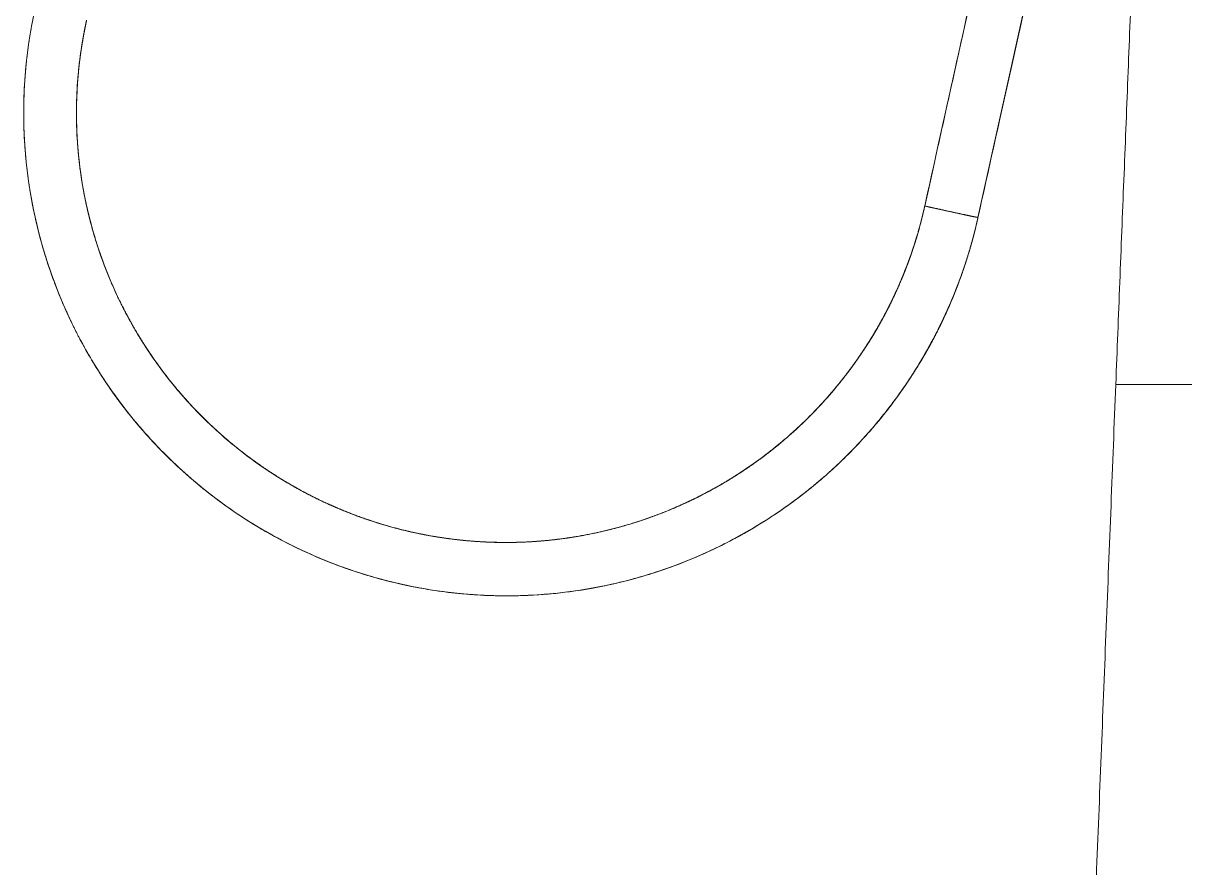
# Model space of a CAD drawing. Extents: x 5217 to 6345, y 0 to 827.
# Drawn here: x 5982.22 to 5993.04, y 427.13 to 435 of the extents above; entities that cross this region are included whole.
import ezdxf

# ---------------------------------------------------------------- set-up
doc = ezdxf.new("R2010")
doc.units = 0
doc.header["$LTSCALE"] = 30
doc.header["$MEASUREMENT"] = 0
doc.linetypes.add('HIDDEN2', pattern=[4.7625, 3.175, -1.5875])
doc.layers.add('1', color=7, linetype='CONTINUOUS')
doc.layers.add('2', color=1, linetype='HIDDEN2')

msp = doc.modelspace()

# ---------------------------------------------------------------- linework, layer by layer
at = {"layer": '1', "color": 7, "linetype": 'Continuous', "lineweight": 18}
msp.add_line((5991.114, 433.193), (5992.396, 438.974), dxfattribs=at)
msp.add_line((5991.114, 433.193), (5992.396, 438.974), dxfattribs=at)
msp.add_ellipse((5990.626, 433.301), major_axis=(-0.488, 0.108), ratio=0.008727, start_param=3.111371, end_param=3.137818, dxfattribs=at)
msp.add_ellipse((5990.626, 433.301), major_axis=(-0.488, 0.108), ratio=0.008727, start_param=3.111371, end_param=3.137818, dxfattribs=at)
for points, degree in [([(5990.618, 433.3), (5991.899, 439.08)], 1), ([(5991.899, 439.08), (5991.472, 437.153), (5991.045, 435.226), (5990.618, 433.3)], 3), ([(5991.899, 439.08), (5990.618, 433.299)], 1), ([(5990.618, 433.299), (5991.045, 435.226), (5991.472, 437.153), (5991.899, 439.08)], 3), ([(5991.899, 439.08), (5990.618, 433.299)], 1), ([(5990.618, 433.3), (5991.899, 439.08)], 1), ([(5990.618, 433.299), (5991.045, 435.226), (5991.472, 437.153), (5991.899, 439.08)], 3), ([(5991.899, 439.08), (5991.472, 437.153), (5991.045, 435.226), (5990.618, 433.3)], 3), ([(5992.396, 438.974), (5991.114, 433.193)], 1), ([(5992.396, 438.974), (5991.969, 437.047), (5991.542, 435.12), (5991.114, 433.193)], 3), ([(5992.396, 438.974), (5991.969, 437.047), (5991.542, 435.12), (5991.114, 433.193)], 3), ([(5992.396, 438.974), (5991.114, 433.193)], 1), ([(5982.299, 435.003), (5982.308, 435.049), (5982.317, 435.095), (5982.328, 435.141)], 3), ([(5982.328, 435.141), (5982.317, 435.095), (5982.308, 435.049), (5982.299, 435.003)], 3), ([(5982.807, 435.03), (5982.794, 434.969), (5982.782, 434.908)], 2)]:
    msp.add_open_spline(points, degree=degree, dxfattribs=at)
for points, degree, knots in [([(5982.328, 435.141), (5982.284, 434.945), (5982.223, 434.546), (5982.213, 433.941), (5982.284, 433.343), (5982.43, 432.769), (5982.644, 432.235), (5982.922, 431.732), (5983.279, 431.246), (5983.739, 430.774), (5984.313, 430.341), (5984.99, 429.989), (5985.603, 429.795), (5986.15, 429.696), (5986.672, 429.653), (5987.374, 429.691), (5988.241, 429.893), (5988.865, 430.193), (5989.216, 430.422), (5989.291, 430.473), (5989.365, 430.525), (5989.437, 430.579), (5989.508, 430.634), (5989.577, 430.689), (5989.645, 430.746), (5989.711, 430.804), (5989.776, 430.862), (5989.839, 430.922), (5989.9, 430.982), (5989.96, 431.043), (5990.018, 431.104), (5990.075, 431.166), (5990.13, 431.229), (5990.183, 431.292), (5990.235, 431.356), (5990.285, 431.42), (5990.334, 431.484), (5990.381, 431.548), (5990.426, 431.613), (5990.47, 431.678), (5990.512, 431.743), (5990.553, 431.808), (5990.593, 431.873), (5990.631, 431.939), (5990.667, 432.004), (5990.702, 432.069), (5990.736, 432.134), (5990.768, 432.199), (5990.799, 432.263), (5990.828, 432.328), (5990.856, 432.392), (5990.883, 432.456), (5990.909, 432.52), (5990.933, 432.583), (5990.956, 432.646), (5990.978, 432.708), (5990.999, 432.771), (5991.018, 432.832), (5991.037, 432.894), (5991.054, 432.954), (5991.071, 433.015), (5991.086, 433.075), (5991.101, 433.134), (5991.11, 433.174), (5991.114, 433.193)], 3, [0, 0, 0, 0, 0.042622, 0.0855, 0.128146, 0.170078, 0.210847, 0.250062, 0.291778, 0.338513, 0.389532, 0.443788, 0.499978, 0.525084, 0.561768, 0.61106, 0.673763, 0.749812, 0.756295, 0.762743, 0.769156, 0.775531, 0.781868, 0.788166, 0.794423, 0.800639, 0.806812, 0.812942, 0.819027, 0.825067, 0.83106, 0.837007, 0.842906, 0.848756, 0.854558, 0.86031, 0.866011, 0.871662, 0.877262, 0.88281, 0.888306, 0.89375, 0.899141, 0.904479, 0.909764, 0.914996, 0.920174, 0.925298, 0.930369, 0.935386, 0.940349, 0.945258, 0.950113, 0.954915, 0.959662, 0.964357, 0.968997, 0.973585, 0.978119, 0.9826, 0.987029, 0.991405, 0.995728, 1, 1, 1, 1]), ([(5982.807, 435.03), (5982.751, 434.774), (5982.719, 434.513), (5982.711, 434.143), (5982.713, 434.035), (5982.72, 433.927)], 3, [0, 0, 0, 0, 0.707339, 0.707339, 1, 1, 1, 1]), ([(5982.807, 435.03), (5982.725, 434.657), (5982.714, 434.275), (5982.704, 433.889), (5982.767, 433.507), (5982.833, 433.11), (5982.978, 432.733), (5983.125, 432.349), (5983.571, 431.654), (5983.862, 431.359), (5984.146, 431.07), (5984.483, 430.844), (5984.806, 430.627), (5985.166, 430.476), (5985.505, 430.333), (5985.865, 430.255), (5986.222, 430.178), (5986.588, 430.166), (5986.975, 430.154), (5987.358, 430.217), (5987.756, 430.282), (5988.134, 430.425), (5988.519, 430.572), (5989.215, 431.016), (5989.51, 431.305), (5989.799, 431.588), (5990.026, 431.924), (5990.244, 432.245), (5990.396, 432.604), (5990.539, 432.941), (5990.618, 433.3)], 2, [0, 0, 0, 0.0625, 0.0625, 0.125, 0.125, 0.1875, 0.1875, 0.25, 0.3125, 0.3125, 0.375, 0.375, 0.4375, 0.4375, 0.5, 0.5, 0.5625, 0.5625, 0.625, 0.625, 0.6875, 0.6875, 0.75, 0.8125, 0.8125, 0.875, 0.875, 0.9375, 0.9375, 1, 1, 1]), ([(5990.618, 433.3), (5990.616, 433.29), (5990.611, 433.27), (5990.604, 433.24), (5990.597, 433.21), (5990.59, 433.18), (5990.581, 433.149), (5990.573, 433.117), (5990.564, 433.085), (5990.555, 433.053), (5990.545, 433.02), (5990.535, 432.986), (5990.525, 432.953), (5990.514, 432.918), (5990.502, 432.884), (5990.49, 432.849), (5990.478, 432.813), (5990.464, 432.777), (5990.451, 432.741), (5990.437, 432.704), (5990.422, 432.667), (5990.407, 432.63), (5990.391, 432.592), (5990.374, 432.553), (5990.357, 432.515), (5990.339, 432.476), (5990.32, 432.436), (5990.301, 432.397), (5990.281, 432.357), (5990.26, 432.316), (5990.239, 432.276), (5990.217, 432.235), (5990.194, 432.194), (5990.17, 432.152), (5990.145, 432.11), (5990.12, 432.069), (5990.093, 432.026), (5990.066, 431.984), (5990.038, 431.942), (5990.009, 431.899), (5989.98, 431.856), (5989.949, 431.813), (5989.917, 431.77), (5989.885, 431.727), (5989.851, 431.684), (5989.817, 431.641), (5989.781, 431.598), (5989.745, 431.555), (5989.707, 431.512), (5989.669, 431.469), (5989.629, 431.427), (5989.589, 431.384), (5989.547, 431.341), (5989.504, 431.299), (5989.46, 431.257), (5989.416, 431.216), (5989.37, 431.174), (5989.323, 431.133), (5989.275, 431.092), (5989.226, 431.052), (5989.175, 431.012), (5989.124, 430.973), (5989.072, 430.934), (5989.019, 430.896), (5988.964, 430.858), (5988.909, 430.821), (5988.852, 430.784), (5988.794, 430.748), (5988.736, 430.713), (5988.676, 430.679), (5988.616, 430.646), (5988.554, 430.613), (5988.492, 430.581), (5988.428, 430.551), (5988.364, 430.521), (5988.298, 430.492), (5988.232, 430.464), (5988.165, 430.437), (5988.097, 430.411), (5988.029, 430.387), (5987.959, 430.363), (5987.889, 430.341), (5987.819, 430.32), (5987.747, 430.3), (5987.675, 430.282), (5987.602, 430.264), (5987.529, 430.248), (5987.455, 430.234), (5987.381, 430.22), (5987.306, 430.208), (5987.231, 430.198), (5987.156, 430.189), (5987.08, 430.181), (5987.004, 430.175), (5986.928, 430.17), (5986.852, 430.166), (5986.775, 430.165), (5986.699, 430.164), (5986.622, 430.165), (5986.546, 430.168), (5986.469, 430.172), (5986.393, 430.177), (5986.317, 430.184), (5986.241, 430.192), (5986.165, 430.202), (5986.09, 430.213), (5986.015, 430.226), (5985.94, 430.24), (5985.733, 430.282), (5985.391, 430.378), (5984.927, 430.573), (5984.475, 430.835), (5984.051, 431.162), (5983.667, 431.552), (5983.448, 431.846), (5983.348, 432.001), (5983.348, 432.002), (5983.347, 432.004), (5983.345, 432.006), (5983.343, 432.009), (5983.341, 432.012), (5983.339, 432.016), (5983.336, 432.021), (5983.333, 432.026), (5983.329, 432.032), (5983.325, 432.038), (5983.32, 432.045), (5983.316, 432.053), (5983.311, 432.061), (5983.305, 432.07), (5983.299, 432.08), (5983.293, 432.09), (5983.286, 432.101), (5983.28, 432.112), (5983.272, 432.124), (5983.265, 432.137), (5983.257, 432.15), (5983.249, 432.164), (5983.24, 432.179), (5983.232, 432.194), (5983.223, 432.211), (5983.213, 432.227), (5983.204, 432.245), (5983.194, 432.263), (5983.184, 432.281), (5983.174, 432.301), (5983.163, 432.321), (5983.152, 432.342), (5983.141, 432.363), (5983.13, 432.386), (5983.119, 432.409), (5983.107, 432.432), (5983.096, 432.457), (5983.084, 432.482), (5983.072, 432.507), (5983.06, 432.534), (5983.048, 432.561), (5983.036, 432.589), (5983.024, 432.618), (5983.012, 432.648), (5982.999, 432.678), (5982.987, 432.709), (5982.975, 432.74), (5982.963, 432.773), (5982.951, 432.806), (5982.938, 432.84), (5982.926, 432.875), (5982.915, 432.91), (5982.903, 432.946), (5982.891, 432.983), (5982.88, 433.021), (5982.868, 433.059), (5982.857, 433.098), (5982.847, 433.138), (5982.836, 433.179), (5982.826, 433.22), (5982.816, 433.262), (5982.806, 433.305), (5982.797, 433.349), (5982.788, 433.393), (5982.779, 433.438), (5982.771, 433.483), (5982.763, 433.529), (5982.756, 433.576), (5982.749, 433.624), (5982.743, 433.672), (5982.737, 433.72), (5982.732, 433.77), (5982.727, 433.82), (5982.723, 433.87), (5982.72, 433.921), (5982.717, 433.973), (5982.715, 434.025), (5982.713, 434.078), (5982.713, 434.131), (5982.713, 434.185), (5982.713, 434.239), (5982.715, 434.293), (5982.717, 434.348), (5982.72, 434.404), (5982.723, 434.459), (5982.728, 434.515), (5982.733, 434.571), (5982.739, 434.628), (5982.746, 434.685), (5982.754, 434.742), (5982.763, 434.799), (5982.773, 434.857), (5982.783, 434.914), (5982.795, 434.972), (5982.803, 435.01), (5982.807, 435.03)], 3, [0, 0, 0, 0, 0.002386, 0.004814, 0.007284, 0.009796, 0.012351, 0.014949, 0.01759, 0.020274, 0.023002, 0.025774, 0.028591, 0.031452, 0.034358, 0.037309, 0.040305, 0.043347, 0.046435, 0.04957, 0.05275, 0.055977, 0.059252, 0.062573, 0.065941, 0.069358, 0.072822, 0.076333, 0.079893, 0.083502, 0.087159, 0.090864, 0.094618, 0.098421, 0.102273, 0.106174, 0.110125, 0.114124, 0.118173, 0.122271, 0.126419, 0.130616, 0.134862, 0.139157, 0.143502, 0.147895, 0.152338, 0.156829, 0.161369, 0.165958, 0.170594, 0.175279, 0.180011, 0.184791, 0.189618, 0.194492, 0.199412, 0.204378, 0.209389, 0.214445, 0.219546, 0.224691, 0.229879, 0.23511, 0.240382, 0.245697, 0.251052, 0.256446, 0.26188, 0.267352, 0.272862, 0.278408, 0.28399, 0.289607, 0.295257, 0.30094, 0.306654, 0.312399, 0.318174, 0.323977, 0.329807, 0.335663, 0.341543, 0.347447, 0.353373, 0.35932, 0.365287, 0.371272, 0.377274, 0.383291, 0.389322, 0.395366, 0.401422, 0.407487, 0.413561, 0.419641, 0.425728, 0.431818, 0.437911, 0.444005, 0.450099, 0.456192, 0.462281, 0.468366, 0.474445, 0.480516, 0.486579, 0.492631, 0.498672, 0.537055, 0.57711, 0.618617, 0.661286, 0.70477, 0.74868, 0.748709, 0.748795, 0.748939, 0.74914, 0.749399, 0.749716, 0.750089, 0.750521, 0.75101, 0.751556, 0.75216, 0.752822, 0.753541, 0.754317, 0.755151, 0.756043, 0.756992, 0.757998, 0.759062, 0.760183, 0.761362, 0.762598, 0.763892, 0.765242, 0.766651, 0.768116, 0.769639, 0.771219, 0.772856, 0.774551, 0.776302, 0.77811, 0.779976, 0.781898, 0.783877, 0.785912, 0.788005, 0.790153, 0.792358, 0.794619, 0.796937, 0.79931, 0.801739, 0.804223, 0.806763, 0.809358, 0.812008, 0.814713, 0.817473, 0.820286, 0.823154, 0.826075, 0.82905, 0.832078, 0.835159, 0.838292, 0.841477, 0.844713, 0.848001, 0.85134, 0.854729, 0.858168, 0.861656, 0.865194, 0.868779, 0.872413, 0.876093, 0.879821, 0.883594, 0.887413, 0.891276, 0.895183, 0.899134, 0.903127, 0.907162, 0.911239, 0.915355, 0.919511, 0.923705, 0.927937, 0.932206, 0.936511, 0.940851, 0.945225, 0.949632, 0.954072, 0.958542, 0.963042, 0.967572, 0.972129, 0.976713, 0.981323, 0.985958, 0.990617, 0.995298, 1, 1, 1, 1]), ([(5982.299, 435.003), (5982.297, 434.992), (5982.293, 434.971), (5982.288, 434.939), (5982.282, 434.907), (5982.277, 434.875), (5982.272, 434.843), (5982.267, 434.811), (5982.263, 434.778), (5982.258, 434.746), (5982.254, 434.713), (5982.25, 434.681), (5982.247, 434.648), (5982.243, 434.616), (5982.24, 434.583), (5982.237, 434.55), (5982.235, 434.517), (5982.232, 434.485), (5982.23, 434.452), (5982.228, 434.419), (5982.226, 434.386), (5982.225, 434.353), (5982.224, 434.32), (5982.223, 434.287), (5982.222, 434.254), (5982.221, 434.221), (5982.221, 434.188), (5982.221, 434.154), (5982.221, 434.121), (5982.222, 434.088), (5982.222, 434.055), (5982.223, 434.022), (5982.225, 433.989), (5982.226, 433.955), (5982.228, 433.922), (5982.23, 433.889), (5982.232, 433.856), (5982.234, 433.823), (5982.237, 433.79), (5982.24, 433.756), (5982.243, 433.723), (5982.246, 433.69), (5982.25, 433.657), (5982.254, 433.624), (5982.258, 433.591), (5982.262, 433.558), (5982.267, 433.525), (5982.272, 433.492), (5982.277, 433.459), (5982.282, 433.427), (5982.288, 433.394), (5982.294, 433.361), (5982.3, 433.329), (5982.306, 433.296), (5982.313, 433.263), (5982.32, 433.231), (5982.327, 433.198), (5982.334, 433.166), (5982.341, 433.134), (5982.349, 433.102), (5982.357, 433.069), (5982.365, 433.037), (5982.374, 433.005), (5982.382, 432.974), (5982.391, 432.942), (5982.4, 432.91), (5982.41, 432.878), (5982.419, 432.847), (5982.429, 432.815), (5982.439, 432.784), (5982.449, 432.753), (5982.46, 432.722), (5982.47, 432.691), (5982.481, 432.66), (5982.492, 432.629), (5982.504, 432.598), (5982.515, 432.568), (5982.527, 432.537), (5982.539, 432.507), (5982.551, 432.476), (5982.563, 432.446), (5982.576, 432.416), (5982.588, 432.386), (5982.601, 432.357), (5982.615, 432.327), (5982.628, 432.298), (5982.641, 432.268), (5982.655, 432.239), (5982.669, 432.21), (5982.683, 432.181), (5982.697, 432.152), (5982.712, 432.124), (5982.726, 432.095), (5982.741, 432.067), (5982.756, 432.039), (5982.771, 432.011), (5982.787, 431.983), (5982.802, 431.955), (5982.818, 431.928), (5982.834, 431.9), (5982.85, 431.873), (5982.866, 431.846), (5982.882, 431.819), (5982.899, 431.792), (5982.916, 431.766), (5982.932, 431.739), (5982.949, 431.713), (5982.966, 431.687), (5983.026, 431.597), (5983.136, 431.443), (5983.309, 431.229), (5983.504, 431.017), (5983.722, 430.808), (5983.963, 430.607), (5984.226, 430.417), (5984.511, 430.243), (5984.814, 430.086), (5985.135, 429.951), (5985.47, 429.84), (5985.747, 429.771), (5985.974, 429.728), (5986.161, 429.7), (5986.391, 429.677), (5986.666, 429.664), (5986.987, 429.67), (5987.355, 429.706), (5987.767, 429.783), (5988.217, 429.913), (5988.695, 430.111), (5989.037, 430.303), (5989.244, 430.44), (5989.318, 430.492), (5989.39, 430.544), (5989.461, 430.597), (5989.531, 430.652), (5989.599, 430.707), (5989.666, 430.764), (5989.731, 430.821), (5989.794, 430.879), (5989.856, 430.938), (5989.916, 430.998), (5989.975, 431.059), (5990.032, 431.12), (5990.088, 431.181), (5990.142, 431.243), (5990.195, 431.306), (5990.246, 431.369), (5990.295, 431.432), (5990.343, 431.496), (5990.389, 431.56), (5990.434, 431.624), (5990.477, 431.689), (5990.519, 431.753), (5990.559, 431.818), (5990.598, 431.882), (5990.635, 431.947), (5990.671, 432.012), (5990.706, 432.076), (5990.739, 432.141), (5990.771, 432.205), (5990.801, 432.269), (5990.83, 432.333), (5990.858, 432.397), (5990.885, 432.46), (5990.91, 432.524), (5990.934, 432.587), (5990.957, 432.649), (5990.979, 432.711), (5991, 432.773), (5991.019, 432.834), (5991.037, 432.895), (5991.055, 432.956), (5991.071, 433.016), (5991.086, 433.075), (5991.101, 433.134), (5991.11, 433.174), (5991.114, 433.193)], 3, [0, 0, 0, 0, 0.002316, 0.004636, 0.006958, 0.009283, 0.01161, 0.01394, 0.016273, 0.018608, 0.020945, 0.023285, 0.025627, 0.027971, 0.030318, 0.032666, 0.035017, 0.037369, 0.039723, 0.042079, 0.044437, 0.046796, 0.049157, 0.05152, 0.053884, 0.056249, 0.058615, 0.060983, 0.063352, 0.065722, 0.068093, 0.070464, 0.072837, 0.075211, 0.077585, 0.079959, 0.082335, 0.08471, 0.087086, 0.089463, 0.091839, 0.094216, 0.096593, 0.09897, 0.101347, 0.103724, 0.1061, 0.108477, 0.110853, 0.113228, 0.115603, 0.117977, 0.120351, 0.122724, 0.125096, 0.127468, 0.129838, 0.132207, 0.134576, 0.136943, 0.139308, 0.141673, 0.144036, 0.146397, 0.148757, 0.151116, 0.153473, 0.155827, 0.158181, 0.160532, 0.162881, 0.165228, 0.167573, 0.169916, 0.172256, 0.174595, 0.17693, 0.179264, 0.181595, 0.183923, 0.186248, 0.188571, 0.190891, 0.193208, 0.195522, 0.197833, 0.200141, 0.202446, 0.204748, 0.207046, 0.209341, 0.211633, 0.213921, 0.216206, 0.218487, 0.220764, 0.223038, 0.225308, 0.227574, 0.229837, 0.232095, 0.234349, 0.2366, 0.238846, 0.241088, 0.243326, 0.245559, 0.247789, 0.250013, 0.268627, 0.288277, 0.308917, 0.330488, 0.352916, 0.376117, 0.399993, 0.424436, 0.44933, 0.474549, 0.499998, 0.510536, 0.523978, 0.540444, 0.560069, 0.582991, 0.609336, 0.639204, 0.67264, 0.709607, 0.749957, 0.756416, 0.762842, 0.769233, 0.775587, 0.781904, 0.788182, 0.79442, 0.800617, 0.806773, 0.812886, 0.818955, 0.82498, 0.830959, 0.836893, 0.84278, 0.848619, 0.85441, 0.860153, 0.865846, 0.87149, 0.877083, 0.882626, 0.888118, 0.893559, 0.898948, 0.904285, 0.909571, 0.914803, 0.919984, 0.925111, 0.930186, 0.935208, 0.940178, 0.945094, 0.949958, 0.954769, 0.959527, 0.964232, 0.968885, 0.973486, 0.978034, 0.982531, 0.986975, 0.991368, 0.99571, 1, 1, 1, 1]), ([(5990.618, 433.3), (5990.593, 433.186), (5990.562, 433.071), (5990.489, 432.841), (5990.447, 432.726), (5990.35, 432.496), (5990.296, 432.382), (5990.175, 432.157), (5990.108, 432.046), (5989.962, 431.828), (5989.883, 431.722), (5989.714, 431.517), (5989.623, 431.417), (5989.431, 431.227), (5989.33, 431.137), (5989.118, 430.966), (5989.008, 430.885), (5988.779, 430.736), (5988.66, 430.668), (5988.418, 430.543), (5988.294, 430.488), (5988.042, 430.389), (5987.914, 430.347), (5987.657, 430.275), (5987.527, 430.246), (5987.268, 430.201), (5987.139, 430.185), (5986.883, 430.166), (5986.756, 430.163), (5986.506, 430.168), (5986.383, 430.176), (5986.142, 430.203), (5986.024, 430.222), (5985.88, 430.252), (5985.852, 430.258), (5985.795, 430.271), (5985.709, 430.292), (5985.623, 430.315), (5985.451, 430.367), (5985.335, 430.407), (5985.106, 430.499), (5984.991, 430.552), (5984.765, 430.669), (5984.653, 430.733), (5984.434, 430.874), (5984.327, 430.951), (5984.119, 431.117), (5984.018, 431.205), (5983.825, 431.393), (5983.733, 431.493), (5983.558, 431.701), (5983.476, 431.811), (5983.323, 432.037), (5983.252, 432.154), (5983.123, 432.394), (5983.065, 432.517), (5982.962, 432.768), (5982.917, 432.895), (5982.841, 433.152), (5982.809, 433.282), (5982.76, 433.54), (5982.741, 433.67), (5982.718, 433.927), (5982.712, 434.054), (5982.713, 434.306), (5982.72, 434.43), (5982.743, 434.673), (5982.76, 434.792), (5982.782, 434.908)], 3, [0, 0, 0, 0, 0.03125, 0.03125, 0.0625, 0.0625, 0.09375, 0.09375, 0.125, 0.125, 0.15625, 0.15625, 0.1875, 0.1875, 0.21875, 0.21875, 0.25, 0.25, 0.28125, 0.28125, 0.3125, 0.3125, 0.34375, 0.34375, 0.375, 0.375, 0.40625, 0.40625, 0.4375, 0.4375, 0.46875, 0.46875, 0.5, 0.5, 0.507812, 0.507812, 0.515625, 0.53125, 0.53125, 0.5625, 0.5625, 0.59375, 0.59375, 0.625, 0.625, 0.65625, 0.65625, 0.6875, 0.6875, 0.71875, 0.71875, 0.75, 0.75, 0.78125, 0.78125, 0.8125, 0.8125, 0.84375, 0.84375, 0.875, 0.875, 0.90625, 0.90625, 0.9375, 0.9375, 0.96875, 0.96875, 1, 1, 1, 1]), ([(5982.782, 434.908), (5982.715, 434.55), (5982.713, 434.186), (5982.711, 433.801), (5982.782, 433.422), (5982.857, 433.028), (5983.008, 432.656), (5983.162, 432.277), (5983.619, 431.596), (5983.912, 431.309), (5984.198, 431.028), (5984.535, 430.81), (5984.857, 430.6), (5985.215, 430.455), (5985.552, 430.319), (5986.265, 430.173), (5986.629, 430.165), (5987.014, 430.157), (5987.394, 430.223), (5987.789, 430.291), (5988.164, 430.437), (5988.545, 430.585), (5989.232, 431.031), (5989.524, 431.319), (5989.809, 431.601), (5990.033, 431.934), (5990.248, 432.254), (5990.398, 432.609), (5990.539, 432.944), (5990.618, 433.3)], 2, [0, 0, 0, 0.0625, 0.0625, 0.125, 0.125, 0.1875, 0.1875, 0.25, 0.3125, 0.3125, 0.375, 0.375, 0.4375, 0.4375, 0.5, 0.5625, 0.5625, 0.625, 0.625, 0.6875, 0.6875, 0.75, 0.8125, 0.8125, 0.875, 0.875, 0.9375, 0.9375, 1, 1, 1]), ([(5991.114, 433.193), (5991.112, 433.183), (5991.107, 433.162), (5991.1, 433.132), (5991.093, 433.101), (5991.085, 433.07), (5991.077, 433.039), (5991.069, 433.009), (5991.061, 432.978), (5991.053, 432.947), (5991.044, 432.916), (5991.035, 432.886), (5991.025, 432.855), (5991.016, 432.824), (5991.006, 432.793), (5990.996, 432.762), (5990.986, 432.731), (5990.975, 432.701), (5990.965, 432.67), (5990.954, 432.639), (5990.942, 432.608), (5990.931, 432.578), (5990.919, 432.547), (5990.907, 432.516), (5990.895, 432.485), (5990.883, 432.455), (5990.87, 432.424), (5990.857, 432.393), (5990.844, 432.363), (5990.83, 432.332), (5990.816, 432.302), (5990.802, 432.271), (5990.788, 432.241), (5990.773, 432.21), (5990.759, 432.18), (5990.744, 432.15), (5990.728, 432.119), (5990.713, 432.089), (5990.697, 432.059), (5990.681, 432.029), (5990.664, 431.999), (5990.648, 431.969), (5990.631, 431.939), (5990.614, 431.909), (5990.596, 431.879), (5990.578, 431.85), (5990.561, 431.82), (5990.542, 431.791), (5990.524, 431.761), (5990.505, 431.732), (5990.486, 431.702), (5990.467, 431.673), (5990.447, 431.644), (5990.427, 431.615), (5990.378, 431.544), (5990.295, 431.431), (5990.172, 431.276), (5990.035, 431.121), (5989.884, 430.963), (5989.717, 430.807), (5989.536, 430.653), (5989.343, 430.507), (5989.076, 430.327), (5988.745, 430.14), (5988.334, 429.958), (5987.925, 429.824), (5987.515, 429.732), (5987.117, 429.679), (5986.695, 429.66), (5986.234, 429.684), (5985.752, 429.764), (5985.28, 429.895), (5984.851, 430.066), (5984.471, 430.263), (5984.118, 430.488), (5983.778, 430.753), (5983.453, 431.062), (5983.168, 431.395), (5982.917, 431.75), (5982.7, 432.13), (5982.52, 432.535), (5982.38, 432.954), (5982.312, 433.254), (5982.285, 433.411), (5982.283, 433.424)], 3, [0, 0, 0, 0, 0.002535, 0.005076, 0.007623, 0.010175, 0.012734, 0.015298, 0.017868, 0.020444, 0.023026, 0.025614, 0.028208, 0.030807, 0.033413, 0.036024, 0.038641, 0.041264, 0.043893, 0.046528, 0.049169, 0.051815, 0.054468, 0.057126, 0.05979, 0.06246, 0.065136, 0.067818, 0.070506, 0.073199, 0.075899, 0.078604, 0.081315, 0.084032, 0.086755, 0.089484, 0.092218, 0.094959, 0.097705, 0.100458, 0.103216, 0.10598, 0.108749, 0.111525, 0.114307, 0.117094, 0.119888, 0.122687, 0.125492, 0.128303, 0.13112, 0.133943, 0.136771, 0.139606, 0.142446, 0.157634, 0.173566, 0.190243, 0.207664, 0.226405, 0.24552, 0.265011, 0.284877, 0.323444, 0.356768, 0.393502, 0.427263, 0.458251, 0.490589, 0.52917, 0.569647, 0.608633, 0.647465, 0.680956, 0.712031, 0.748671, 0.78507, 0.820186, 0.854416, 0.890044, 0.925833, 0.961464, 0.996794, 1, 1, 1, 1]), ([(5990.618, 433.3), (5990.622, 433.299), (5990.629, 433.297), (5990.64, 433.295), (5990.651, 433.292), (5990.662, 433.29), (5990.674, 433.287), (5990.687, 433.284), (5990.699, 433.282), (5990.712, 433.279), (5990.725, 433.276), (5990.738, 433.273), (5990.752, 433.27), (5990.766, 433.267), (5990.78, 433.264), (5990.794, 433.261), (5990.808, 433.257), (5990.823, 433.254), (5990.837, 433.251), (5990.852, 433.248), (5990.867, 433.245), (5990.882, 433.242), (5990.896, 433.238), (5990.911, 433.235), (5990.925, 433.232), (5990.94, 433.229), (5990.954, 433.226), (5990.973, 433.222), (5990.995, 433.217), (5991.019, 433.212), (5991.04, 433.208), (5991.057, 433.204), (5991.072, 433.201), (5991.084, 433.199), (5991.093, 433.197), (5991.101, 433.195), (5991.106, 433.194), (5991.11, 433.194), (5991.113, 433.193), (5991.114, 433.193), (5991.114, 433.193), (5991.114, 433.193)], 3, [0, 0, 0, 0, 0.013683, 0.027808, 0.042374, 0.057382, 0.072831, 0.088722, 0.105054, 0.121827, 0.139042, 0.156698, 0.174795, 0.193334, 0.212314, 0.231736, 0.251599, 0.271904, 0.292649, 0.313837, 0.335465, 0.357535, 0.380047, 0.402999, 0.426393, 0.450229, 0.474506, 0.499224, 0.550849, 0.600291, 0.647549, 0.692624, 0.735514, 0.77622, 0.814742, 0.85108, 0.885233, 0.917202, 0.946986, 0.974585, 1, 1, 1, 1]), ([(5991.114, 433.193), (5991.114, 433.193), (5991.114, 433.193), (5991.114, 433.193), (5991.113, 433.193), (5991.112, 433.193), (5991.111, 433.193), (5991.109, 433.194), (5991.108, 433.194), (5991.106, 433.194), (5991.104, 433.195), (5991.101, 433.195), (5991.098, 433.196), (5991.095, 433.196), (5991.092, 433.197), (5991.088, 433.198), (5991.084, 433.198), (5991.08, 433.199), (5991.075, 433.2), (5991.07, 433.201), (5991.065, 433.202), (5991.059, 433.203), (5991.054, 433.205), (5991.048, 433.206), (5991.041, 433.207), (5991.035, 433.209), (5991.028, 433.21), (5991.021, 433.211), (5991.013, 433.213), (5991.006, 433.215), (5990.998, 433.216), (5990.989, 433.218), (5990.981, 433.22), (5990.972, 433.222), (5990.964, 433.224), (5990.955, 433.226), (5990.945, 433.228), (5990.936, 433.23), (5990.926, 433.232), (5990.917, 433.234), (5990.907, 433.236), (5990.896, 433.238), (5990.886, 433.24), (5990.876, 433.243), (5990.865, 433.245), (5990.855, 433.247), (5990.844, 433.25), (5990.834, 433.252), (5990.823, 433.254), (5990.812, 433.257), (5990.801, 433.259), (5990.79, 433.261), (5990.779, 433.264), (5990.768, 433.266), (5990.757, 433.269), (5990.746, 433.271), (5990.735, 433.274), (5990.724, 433.276), (5990.713, 433.278), (5990.703, 433.281), (5990.692, 433.283), (5990.681, 433.286), (5990.67, 433.288), (5990.66, 433.29), (5990.649, 433.293), (5990.639, 433.295), (5990.628, 433.297), (5990.621, 433.299), (5990.618, 433.3)], 3, [0, 0, 0, 0, 0.014136, 0.028329, 0.042637, 0.057056, 0.071584, 0.086218, 0.100956, 0.115794, 0.13073, 0.14576, 0.16088, 0.176088, 0.191379, 0.206749, 0.222195, 0.237713, 0.253297, 0.268944, 0.284649, 0.300408, 0.316216, 0.332069, 0.34796, 0.363886, 0.379841, 0.395821, 0.411819, 0.427832, 0.443854, 0.459879, 0.475903, 0.49192, 0.507925, 0.523913, 0.539879, 0.555818, 0.571725, 0.587594, 0.603421, 0.619201, 0.634929, 0.650602, 0.666213, 0.681759, 0.697235, 0.712638, 0.727963, 0.743206, 0.758363, 0.773431, 0.788407, 0.803286, 0.818067, 0.832745, 0.847318, 0.861782, 0.876137, 0.890378, 0.904504, 0.918513, 0.932402, 0.94617, 0.959816, 0.973337, 0.986732, 1, 1, 1, 1]), ([(5991.114, 433.193), (5991.114, 433.193), (5991.114, 433.193), (5991.114, 433.193), (5991.113, 433.193), (5991.112, 433.193), (5991.111, 433.193), (5991.109, 433.194), (5991.108, 433.194), (5991.106, 433.194), (5991.104, 433.195), (5991.101, 433.195), (5991.098, 433.196), (5991.095, 433.196), (5991.092, 433.197), (5991.088, 433.198), (5991.084, 433.198), (5991.08, 433.199), (5991.075, 433.2), (5991.07, 433.201), (5991.065, 433.202), (5991.059, 433.203), (5991.054, 433.205), (5991.048, 433.206), (5991.041, 433.207), (5991.035, 433.209), (5991.028, 433.21), (5991.021, 433.211), (5991.013, 433.213), (5991.006, 433.215), (5990.998, 433.216), (5990.989, 433.218), (5990.981, 433.22), (5990.972, 433.222), (5990.964, 433.224), (5990.955, 433.226), (5990.945, 433.228), (5990.936, 433.23), (5990.926, 433.232), (5990.917, 433.234), (5990.907, 433.236), (5990.896, 433.238), (5990.886, 433.24), (5990.876, 433.243), (5990.865, 433.245), (5990.855, 433.247), (5990.844, 433.25), (5990.834, 433.252), (5990.823, 433.254), (5990.812, 433.257), (5990.801, 433.259), (5990.79, 433.261), (5990.779, 433.264), (5990.768, 433.266), (5990.757, 433.269), (5990.746, 433.271), (5990.735, 433.274), (5990.724, 433.276), (5990.713, 433.278), (5990.703, 433.281), (5990.692, 433.283), (5990.681, 433.286), (5990.67, 433.288), (5990.66, 433.29), (5990.649, 433.293), (5990.639, 433.295), (5990.628, 433.297), (5990.621, 433.299), (5990.618, 433.3)], 3, [0, 0, 0, 0, 0.014136, 0.028329, 0.042637, 0.057056, 0.071584, 0.086218, 0.100956, 0.115794, 0.13073, 0.14576, 0.16088, 0.176088, 0.191379, 0.206749, 0.222195, 0.237713, 0.253297, 0.268944, 0.284649, 0.300408, 0.316216, 0.332069, 0.34796, 0.363886, 0.379841, 0.395821, 0.411819, 0.427832, 0.443854, 0.459879, 0.475903, 0.49192, 0.507925, 0.523913, 0.539879, 0.555818, 0.571725, 0.587594, 0.603421, 0.619201, 0.634929, 0.650602, 0.666213, 0.681759, 0.697235, 0.712638, 0.727963, 0.743206, 0.758363, 0.773431, 0.788407, 0.803286, 0.818067, 0.832745, 0.847318, 0.861782, 0.876137, 0.890378, 0.904504, 0.918513, 0.932402, 0.94617, 0.959816, 0.973337, 0.986732, 1, 1, 1, 1]), ([(5990.618, 433.3), (5990.622, 433.299), (5990.629, 433.297), (5990.64, 433.295), (5990.651, 433.292), (5990.662, 433.29), (5990.674, 433.287), (5990.687, 433.284), (5990.699, 433.282), (5990.712, 433.279), (5990.725, 433.276), (5990.738, 433.273), (5990.752, 433.27), (5990.766, 433.267), (5990.78, 433.264), (5990.794, 433.261), (5990.808, 433.257), (5990.823, 433.254), (5990.837, 433.251), (5990.852, 433.248), (5990.867, 433.245), (5990.882, 433.242), (5990.896, 433.238), (5990.911, 433.235), (5990.925, 433.232), (5990.94, 433.229), (5990.954, 433.226), (5990.973, 433.222), (5990.995, 433.217), (5991.019, 433.212), (5991.04, 433.208), (5991.057, 433.204), (5991.072, 433.201), (5991.084, 433.199), (5991.093, 433.197), (5991.101, 433.195), (5991.106, 433.194), (5991.11, 433.194), (5991.113, 433.193), (5991.114, 433.193), (5991.114, 433.193), (5991.114, 433.193)], 3, [0, 0, 0, 0, 0.013683, 0.027808, 0.042374, 0.057382, 0.072831, 0.088721, 0.105053, 0.121826, 0.139041, 0.156697, 0.174794, 0.193333, 0.212314, 0.231735, 0.251598, 0.271903, 0.292649, 0.313836, 0.335465, 0.357535, 0.380046, 0.402999, 0.426393, 0.450229, 0.474506, 0.499224, 0.55085, 0.600292, 0.64755, 0.692624, 0.735515, 0.776221, 0.814743, 0.851081, 0.885234, 0.917203, 0.946986, 0.974586, 1, 1, 1, 1]), ([(5991.114, 433.193), (5991.112, 433.183), (5991.108, 433.163), (5991.1, 433.132), (5991.093, 433.102), (5991.086, 433.071), (5991.078, 433.041), (5991.07, 433.01), (5991.062, 432.98), (5991.053, 432.949), (5991.044, 432.919), (5991.036, 432.888), (5991.026, 432.858), (5991.017, 432.827), (5991.007, 432.797), (5990.997, 432.766), (5990.987, 432.736), (5990.977, 432.705), (5990.966, 432.675), (5990.956, 432.644), (5990.944, 432.614), (5990.933, 432.583), (5990.922, 432.553), (5990.91, 432.522), (5990.898, 432.492), (5990.885, 432.461), (5990.873, 432.431), (5990.86, 432.401), (5990.847, 432.37), (5990.834, 432.34), (5990.82, 432.31), (5990.806, 432.28), (5990.792, 432.25), (5990.778, 432.219), (5990.763, 432.189), (5990.748, 432.159), (5990.733, 432.129), (5990.718, 432.099), (5990.702, 432.069), (5990.686, 432.04), (5990.67, 432.01), (5990.654, 431.98), (5990.637, 431.95), (5990.62, 431.921), (5990.603, 431.891), (5990.586, 431.862), (5990.568, 431.832), (5990.556, 431.812), (5990.55, 431.802), (5990.549, 431.802)], 3, [0, 0, 0, 0, 0.020654, 0.041355, 0.062103, 0.082898, 0.10374, 0.12463, 0.145566, 0.16655, 0.187581, 0.208659, 0.229784, 0.250956, 0.272175, 0.293442, 0.314755, 0.336116, 0.357524, 0.378979, 0.400481, 0.42203, 0.443626, 0.46527, 0.486961, 0.508698, 0.530483, 0.552315, 0.574194, 0.596121, 0.618094, 0.640114, 0.662182, 0.684297, 0.706459, 0.728668, 0.750924, 0.773227, 0.795578, 0.817975, 0.84042, 0.862912, 0.885451, 0.908037, 0.93067, 0.95335, 0.976078, 0.998853, 1, 1, 1, 1])]:
    msp.add_open_spline(points, degree=degree, knots=knots, dxfattribs=at)
msp.add_rational_spline([(5982.782, 434.908), (5982.794, 434.969), (5982.807, 435.03)], [0.987469048013, 0.99359443449, 1], degree=2, dxfattribs=at)
at = {"layer": '2', "color": 7, "linetype": 'Continuous', "lineweight": 13}
msp.add_open_spline([(5991.687, 443.847), (5992.152, 443.977), (5992.587, 444.057), (5993.207, 444.109), (5993.408, 444.116), (5993.8, 444.107), (5994.375, 444.062), (5994.92, 443.905), (5995.372, 443.695), (5995.463, 443.65), (5995.644, 443.549), (5995.825, 443.44), (5996.006, 443.311), (5996.187, 443.169), (5996.277, 443.093), (5996.55, 442.844), (5996.731, 442.652), (5996.999, 442.317), (5997.088, 442.198), (5997.263, 441.942), (5997.523, 441.533), (5997.771, 441.04), (5997.968, 440.576), (5998.006, 440.48), (5998.082, 440.284), (5998.157, 440.082), (5998.23, 439.871), (5998.3, 439.656), (5998.335, 439.547), (5998.435, 439.213), (5998.531, 438.867), (5998.621, 438.492), (5998.679, 438.235), (5998.723, 438.036), (5998.765, 437.824), (5998.793, 437.678), (5998.807, 437.603), (5998.849, 437.374), (5998.877, 437.213), (5998.917, 436.966), (5998.93, 436.883), (5998.955, 436.714), (5998.993, 436.457), (5999.051, 436.017), (5999.102, 435.564), (5999.129, 435.289), (5999.147, 435.105), (5999.188, 434.644), (5999.221, 434.178), (5999.252, 433.621), (5999.261, 433.435), (5999.277, 433.066), (5999.297, 432.515), (5999.309, 431.98), (5999.314, 431.637)], degree=3, knots=[0, 0, 0, 0, 0.125, 0.125, 0.1875, 0.1875, 0.25, 0.375, 0.375, 0.40625, 0.40625, 0.4375, 0.46875, 0.46875, 0.5, 0.5, 0.5625, 0.5625, 0.59375, 0.59375, 0.625, 0.6875, 0.6875, 0.703125, 0.703125, 0.71875, 0.734375, 0.734375, 0.75, 0.75, 0.78125, 0.796875, 0.796875, 0.8125, 0.820312, 0.820312, 0.828125, 0.828125, 0.84375, 0.84375, 0.851562, 0.851562, 0.859375, 0.875, 0.890625, 0.898437, 0.898437, 0.90625, 0.9375, 0.9375, 0.953125, 0.953125, 0.96875, 1, 1, 1, 1], dxfattribs=at)
msp.add_open_spline([(5991.687, 443.847), (5992.152, 443.977), (5992.587, 444.057), (5993.207, 444.109), (5993.408, 444.116), (5993.8, 444.107), (5994.375, 444.062), (5994.92, 443.905), (5995.372, 443.695), (5995.463, 443.65), (5995.644, 443.549), (5995.825, 443.44), (5996.006, 443.311), (5996.187, 443.169), (5996.277, 443.093), (5996.55, 442.844), (5996.731, 442.652), (5996.999, 442.317), (5997.088, 442.198), (5997.263, 441.942), (5997.523, 441.533), (5997.771, 441.04), (5997.968, 440.576), (5998.006, 440.48), (5998.082, 440.284), (5998.157, 440.082), (5998.23, 439.871), (5998.3, 439.656), (5998.335, 439.547), (5998.435, 439.213), (5998.531, 438.867), (5998.621, 438.492), (5998.679, 438.235), (5998.723, 438.036), (5998.765, 437.824), (5998.793, 437.678), (5998.807, 437.603), (5998.849, 437.374), (5998.877, 437.213), (5998.917, 436.966), (5998.93, 436.883), (5998.955, 436.714), (5998.993, 436.457), (5999.051, 436.017), (5999.102, 435.564), (5999.129, 435.289), (5999.147, 435.105), (5999.188, 434.644), (5999.221, 434.178), (5999.252, 433.621), (5999.261, 433.435), (5999.277, 433.066), (5999.297, 432.515), (5999.309, 431.98), (5999.314, 431.637)], degree=3, knots=[0, 0, 0, 0, 0.125, 0.125, 0.1875, 0.1875, 0.25, 0.375, 0.375, 0.40625, 0.40625, 0.4375, 0.46875, 0.46875, 0.5, 0.5, 0.5625, 0.5625, 0.59375, 0.59375, 0.625, 0.6875, 0.6875, 0.703125, 0.703125, 0.71875, 0.734375, 0.734375, 0.75, 0.75, 0.78125, 0.796875, 0.796875, 0.8125, 0.820312, 0.820312, 0.828125, 0.828125, 0.84375, 0.84375, 0.851562, 0.851562, 0.859375, 0.875, 0.890625, 0.898437, 0.898437, 0.90625, 0.9375, 0.9375, 0.953125, 0.953125, 0.96875, 1, 1, 1, 1], dxfattribs=at)
at = {"layer": '2', "color": 7, "linetype": 'Continuous', "lineweight": 18}
for points in [[(5992.698, 439.251), (5992.398, 431.637)], [(5992.698, 439.251), (5992.398, 431.637)], [(5992.398, 431.637), (5991.685, 413.563)], [(5992.398, 431.637), (5991.685, 413.563)]]:
    msp.add_open_spline(points, degree=1, dxfattribs=at)
msp.add_open_spline([(5992.398, 431.637), (5992.398, 431.637), (5992.689, 431.637), (5993.603, 431.637), (5994.503, 431.637), (5995.559, 431.637), (5996.739, 431.637), (5997.997, 431.637), (5998.872, 431.637), (5999.314, 431.637)], degree=3, knots=[0, 0, 0, 0, 0.244774, 0.367245, 0.489715, 0.617287, 0.744858, 0.87243, 1, 1, 1, 1], dxfattribs=at)
msp.add_open_spline([(5992.398, 431.637), (5992.398, 431.637), (5992.689, 431.637), (5993.603, 431.637), (5994.503, 431.637), (5995.559, 431.637), (5996.739, 431.637), (5997.997, 431.637), (5998.872, 431.637), (5999.314, 431.637)], degree=3, knots=[0, 0, 0, 0, 0.244774, 0.367245, 0.489715, 0.617287, 0.744858, 0.87243, 1, 1, 1, 1], dxfattribs=at)

doc.saveas('drawing.dxf')
